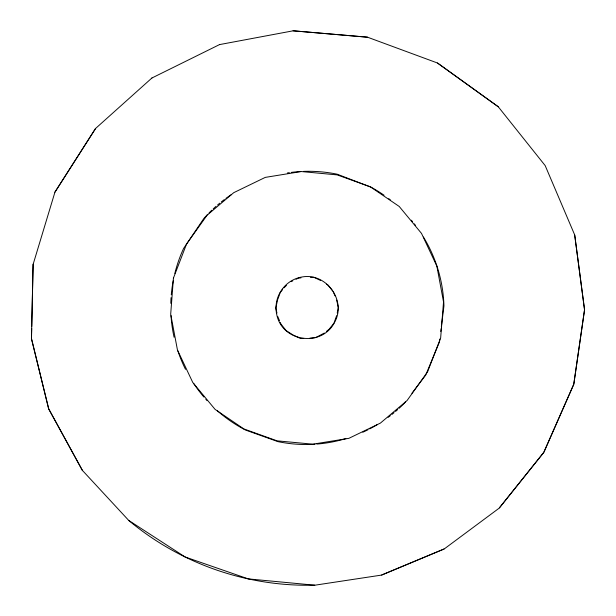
<?xml version="1.0" encoding="UTF-8"?>
<svg xmlns="http://www.w3.org/2000/svg" width="616" height="616" viewBox="0 0 616 616"><rect width="100%" height="100%" fill="white"/><g stroke="black" fill="none" stroke-linecap="round" stroke-linejoin="round"><path stroke-width="0.92" d="M31.716 328.39L31.493 338.885L48.818 409.193L82.582 470.686M31.762 326.488L33.079 264.503L54.978 192.03L95.634 128.398M33.133 264.172L31.447 338.423L48.564 408.601L82.282 470.27L128.721 520.42L185.147 556.995L248.31 578.901L314.838 585.2L381.489 575.098L444.013 549.048M439.832 339.077L439.478 341.918L425.71 375.09L411.942 393.254M440.771 331.5L441.125 328.659M441.356 326.765L443.943 305.929A139.909 139.909 0 0 0 423.431 237.006M277.546 300.046L275.799 308L276.954 313.074M337.221 313.028L338.392 307.731L336.652 300.108M277.839 299.222L280.195 292.6L282.374 289.874M336.636 315.677L333.988 323.13L329.09 329.267L326.388 331.416M54.893 192.238L95.526 128.528L151.952 77.963M405.628 401.578L404.481 403.095A138.007 138.007 0 0 1 399.083 408.323M283.999 287.834L286.432 285.4M499.437 507.9L544.013 452.036L573.858 383.96L584.553 309.548L574.682 234.912L545.183 165.612L498.221 106.73L437.483 63.009L367.475 37.183L293.07 30.808M324.363 333.025L315.754 337.591L309.786 338.223M151.859 78.024L219.512 44.598M291.152 281.643L292.769 280.865M296.003 279.302L298.421 278.139L300.985 277.862M381.666 575.044L444.359 548.856L499.022 508.269L543.628 452.668L573.696 384.584L584.538 310.01L574.72 235.058M219.481 44.606L293.224 30.8L367.56 37.199M310.441 277.323L313.914 277.323L320.466 280.411M303.75 338.407L300.285 338.407L292.908 334.935M326.542 284.176L328.043 285.139L332.625 290.891M292.161 334.45L286.147 330.584L280.981 324.108L280.257 322.407M437.476 63.009L498.282 106.791M333.202 291.607L335.012 295.857M277.724 316.455L279.533 320.705M282.251 289.181A31.039 31.039 0 0 0 276.684 314.268C281.912 342.119 321.999 347.486 334.588 322.307C346.677 300.862 326.565 272.78 302.464 276.9A30.8 30.8 0 0 0 282.251 289.181M207.708 214.306A140.271 140.271 0 0 0 203.804 218.534L183.568 248.502A139.255 139.255 0 0 0 174.829 273.45M209.047 212.928A140.271 140.271 0 0 1 211.804 210.218M213.213 208.893A140.271 140.271 0 0 1 216.085 206.291M217.548 205.02A140.271 140.271 0 0 1 219.781 203.149M221.283 201.933A140.271 140.271 0 0 1 224.34 199.561M225.887 198.414A140.271 140.271 0 0 1 231.393 194.579M287.456 172.927A140.271 140.271 0 0 1 289.351 172.649M291.245 172.395A140.271 140.271 0 0 1 300.685 171.533M303.48 171.394A140.271 140.271 0 0 1 337.206 174.205L371.055 187.195A139.909 139.909 0 0 1 384.084 195.241M388.758 198.652A139.909 139.909 0 0 1 390.282 199.823M411.357 220.212A139.909 139.909 0 0 1 412.566 221.668M414.337 223.885A139.909 139.909 0 0 1 415.492 225.387M314.753 585.177A279.256 279.256 0 0 1 128.936 520.643M397.682 409.586A138.007 138.007 0 0 1 395.534 411.457M394.086 412.682A138.007 138.007 0 0 1 391.876 414.476M390.382 415.646A138.007 138.007 0 0 1 388.111 417.363M377.154 424.709A138.007 138.007 0 0 1 369.692 428.89M367.991 429.76A138.007 138.007 0 0 1 362.801 432.24M345.838 438.607A138.007 138.007 0 0 1 316.817 444.074M314.922 444.213A138.007 138.007 0 0 1 277.985 441.641L245.576 430.068A137.976 137.976 0 0 1 217.348 410.741M207.099 400.662A137.976 137.976 0 0 1 205.813 399.23M203.911 397.05A137.976 137.976 0 0 1 193.57 383.298M185.516 369.346A137.976 137.976 0 0 1 178.833 353.676A139.255 139.255 0 0 1 177.901 351.005M174.082 337.245A139.255 139.255 0 0 1 171.017 315.638M170.794 303.341A139.255 139.255 0 0 1 171.055 297.644M171.279 294.802A139.255 139.255 0 0 1 173.219 280.811M173.419 278.139L170.694 314.206L177.446 349.965L192.785 382.505L215.076 409.378L243.913 428.952L277.069 440.84L312.874 444.175L348.849 438.346L380.395 423.1L407.06 400.554L427.589 371.795L440.648 337.945L443.535 301.94L436.852 266.104L421.513 233.418L399.214 206.46L370.355 186.817L337.152 174.89L301.286 171.548L265.265 177.393L233.734 192.669L207.084 215.223L186.525 244.067L173.419 278.139"/></g></svg>
